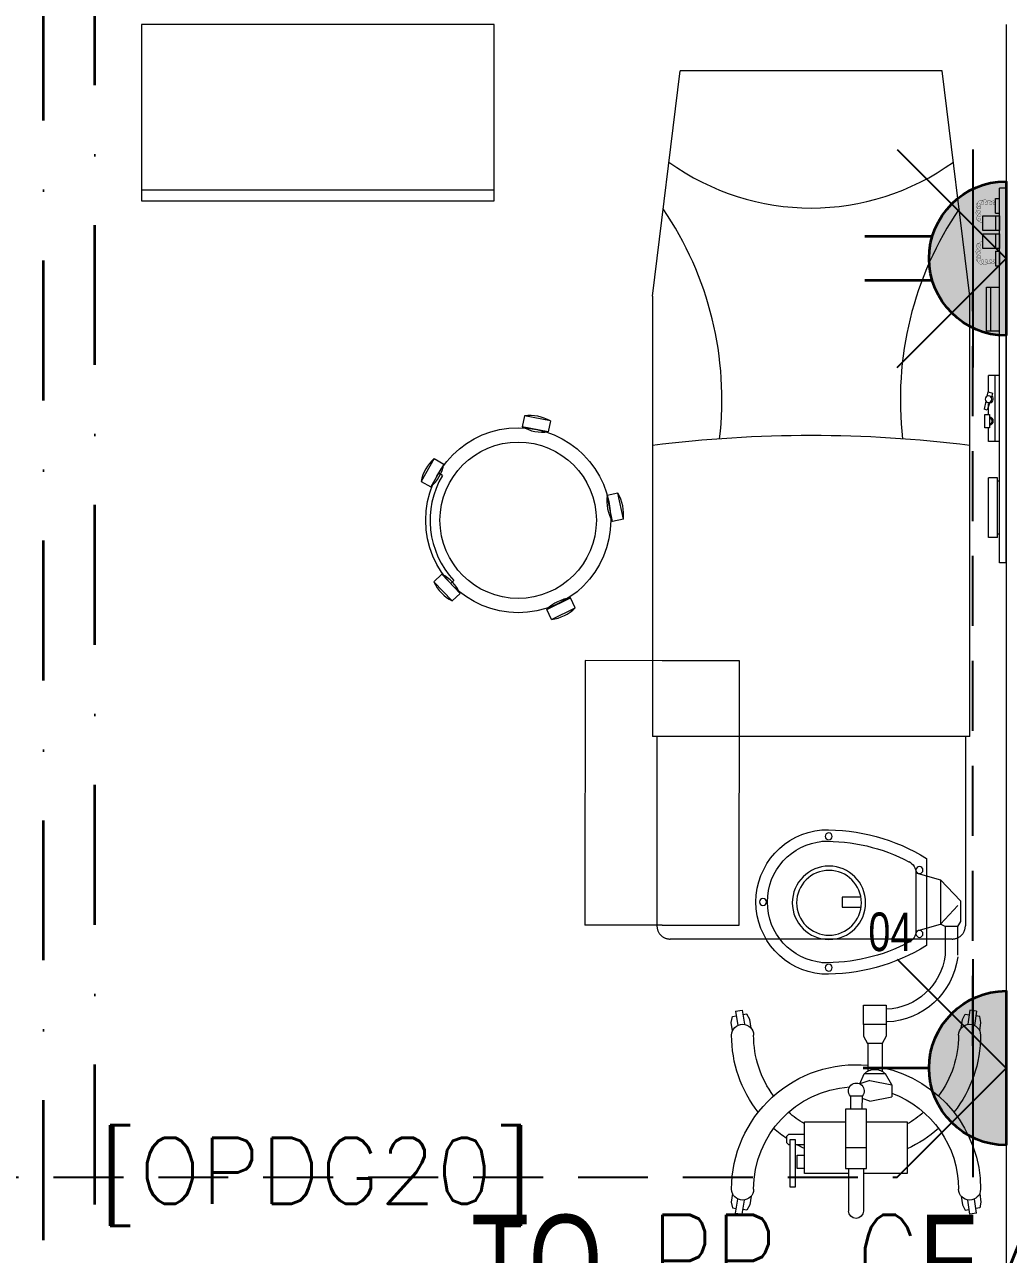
# Model space of a CAD drawing. Header units: inches. Extents: x -12418 to 57169, y -29325 to 19878.
# Drawn here: x 21622 to 23855, y -9238 to -6447 of the extents above; entities that cross this region are included whole.
import ezdxf
from ezdxf import colors
from ezdxf.entities.mleader import LeaderData, LeaderLine
from ezdxf.enums import TextEntityAlignment as Align
from ezdxf.math import Vec2, Vec3

# ---------------------------------------------------------------- set-up
doc = ezdxf.new("R2010")
doc.units = ezdxf.units.IN
doc.header["$LTSCALE"] = 25
doc.header["$MEASUREMENT"] = 0
for name, pattern in [('00-Ground Floor$0$HIDDEN', [9.525, 6.35, -3.175]), ('DASHDOT', [25.4, 12.7, -6.35, 0, -6.35]), ('HIDDEN', [9.525, 6.35, -3.175])]:
    doc.linetypes.add(name, pattern=pattern)
doc.layers.get('0').update_dxf_attribs({"color": 8})
doc.layers.get('Defpoints').update_dxf_attribs({"color": 8})
for name, color, linetype, lineweight in [('00-Ground Floor$0$72_EGR_BASE_TEXT', 252, 'Continuous', 5), ('00-Ground Floor$0$72_EGR_EQP_TAG', 142, 'Continuous', 5), ('00-Ground Floor$0$LOADING', 253, 'Continuous', 5), ('00-Ground Floor$0$Walls', 251, 'Continuous', 5), ('E-LITE-CIRC @ 100', 6, 'Continuous', 25), ('E-LITE-CLNG-CNDT', 6, 'DASHDOT', 35), ('E-LITE-EXIT-NUMB', 6, 'Continuous', 25), ('E-POWR-CLNG-CNDT', 6, 'DASHDOT', 35), ('E-POWR-FLOR-CNDT', 6, 'HIDDEN', 25), ('E-POWR-WALL @ 100', 4, 'Continuous', 35)]:
    doc.layers.add(name, color=color, linetype=linetype, lineweight=lineweight)
doc.styles.add('00-Ground Floor$0$SIMPLEX', font='SIMPLEX.shx', dxfattribs={"height": 150})
doc.styles.add('00-Ground Floor$0$X3G_ENTITY_257CFD', font='swisscl.ttf', dxfattribs={"height": 200})
doc.styles.add('DC_Simplex', font='SIMPLEX.shx', dxfattribs={"width": 0.7})

# ---------------------------------------------------------------- blocks, each defined once
blk = doc.blocks.new('00-Ground Floor$0$ME19011A-P')
for p, q in [((-0.425, 0), (0.425, 0)), ((-0.425, 0), (-0.425, -0.015)), ((0.425, 0), (0.425, -0.015)), ((-0.425, -0.015), (0.425, -0.015)), ((-0.3675, -0.0198), (-0.2325, -0.0198)), ((-0.3675, -0.0198), (-0.3675, -0.0399)), ((-0.36, -0.015), (-0.36, -0.0198)), ((-0.24, -0.015), (-0.24, -0.0198)), ((-0.2325, -0.0198), (-0.2325, -0.0399)), ((-0.15, -0.015), (-0.15, -0.04)), ((-0.15, -0.025), (0, -0.025)), ((0, -0.015), (0, -0.04)), ((0.1, -0.015), (0.1, -0.045)), ((0.2, -0.045), (0.2, -0.015)), ((0.2818, -0.015), (0.2484, -0.015)), ((0.2484, -0.0243), (0.2484, -0.015)), ((0.2818, -0.0243), (0.2484, -0.0243)), ((0.2818, -0.0243), (0.2818, -0.015)), ((0.3211, -0.015), (0.2877, -0.015)), ((0.2877, -0.015), (0.2877, -0.0531)), ((0.3211, -0.0243), (0.2877, -0.0243)), ((0.3211, -0.0531), (0.3211, -0.015)), ((0.3623, -0.015), (0.3289, -0.015)), ((0.3289, -0.015), (0.3289, -0.0531)), ((0.3623, -0.0243), (0.3289, -0.0243)), ((0.3623, -0.0531), (0.3623, -0.015)), ((0.3682, -0.0243), (0.3682, -0.015)), ((0.3682, -0.015), (0.4016, -0.015)), ((0.3682, -0.0243), (0.4016, -0.0243)), ((0.4016, -0.0243), (0.4016, -0.015)), ((-0.3675, -0.0399), (-0.2325, -0.0399)), ((-0.15, -0.04), (-0.1187, -0.04)), ((-0.0887, -0.04), (-0.0637, -0.04)), ((-0.0606, -0.0371), (-0.0787, -0.0432)), ((-0.0787, -0.0432), (-0.077, -0.0497)), ((-0.0582, -0.046), (-0.077, -0.0497)), ((-0.0402, -0.0312), (-0.0496, -0.0337)), ((-0.047, -0.0434), (-0.0376, -0.0409)), ((-0.0376, -0.0409), (-0.0402, -0.0312)), ((-0.0379, -0.04), (0, -0.04)), ((0.1, -0.035), (0.2, -0.035)), ((0.1, -0.045), (0.2, -0.045)), ((0.2877, -0.0531), (0.3211, -0.0531)), ((0.3289, -0.0531), (0.3623, -0.0531))]:
    blk.add_line(p, q)
at = {"color": 8, "const_width": 0.000601}
for points in [[(0.3044, -0.0531, -0.184574), (0.2977, -0.0636, -1.44364), (0.2961, -0.0581, -0.837915), (0.2969, -0.0664, -0.30536), (0.2839, -0.062, -1.584726), (0.2894, -0.0609, -0.253153), (0.2827, -0.0684, -0.874198), (0.2775, -0.0585, -0.915253), (0.2791, -0.0658, -0.223821), (0.2683, -0.0644, -1.703343), (0.272, -0.0597, -0.588962), (0.2621, -0.068, -0.717795), (0.2625, -0.0581, -0.983104), (0.2645, -0.0644, -0.326362), (0.2534, -0.0609, -0.758716), (0.2609, -0.0514, -0.906186), (0.2593, -0.0565, -0.189488), (0.2526, -0.0522, -0.7948), (0.2613, -0.0423, -1.223996), (0.2574, -0.047, -0.072149), (0.2534, -0.0403, -0.645886), (0.2609, -0.0324, -1.366917), (0.2574, -0.0371, -0.078415), (0.2542, -0.0308, -0.723006), (0.2613, -0.0256, -1.105484), (0.2582, -0.0292, -0.221197), (0.2566, -0.0243, -0.221197)], [(0.3456, -0.0531, 0.184574), (0.3523, -0.0636, 1.44364), (0.3539, -0.0581, 0.837915), (0.3531, -0.0664, 0.30536), (0.3661, -0.062, 1.584726), (0.3606, -0.0609, 0.253153), (0.3673, -0.0684, 0.874198), (0.3725, -0.0585, 0.915253), (0.3709, -0.0658, 0.223821), (0.3817, -0.0644, 1.703343), (0.378, -0.0597, 0.588962), (0.3879, -0.068, 0.717795), (0.3875, -0.0581, 0.983104), (0.3855, -0.0644, 0.326362), (0.3966, -0.0609, 0.758716), (0.3891, -0.0514, 0.906186), (0.3907, -0.0565, 0.189488), (0.3974, -0.0522, 0.7948), (0.3887, -0.0423, 1.223996), (0.3926, -0.047, 0.072149), (0.3966, -0.0403, 0.645886), (0.3891, -0.0324, 1.366917), (0.3926, -0.0371, 0.078415), (0.3958, -0.0308, 0.723006), (0.3887, -0.0256, 1.105484), (0.3918, -0.0292, 0.221197), (0.3934, -0.0243, 0.221197)]]:
    blk.add_lwpolyline(points, format="xyb", dxfattribs=at)
blk.add_lwpolyline([(-0.1187, -0.0482), (-0.0887, -0.0482), (-0.0887, -0.0382), (-0.1187, -0.0382)], close=True)
blk.add_circle((-0.0537, -0.04), 0.0075)
for centre, radius, start, end in [((-0.1037, -0.04), 0.01, 10.4593, 169.5407), ((-0.1037, -0.04), 0.0075, 14.0075, 165.9925), ((-0.0537, -0.04), 0.01, 45, 180)]:
    blk.add_arc(centre, radius, start, end)
blk = doc.blocks.new('00-Ground Floor$0$M.44.57.64')
at = {"layer": '00-Ground Floor$0$LOADING', "xscale": 1000.000000000002, "yscale": 1000.000000000002, "zscale": 1000.000000000002, "rotation": 225.9999036123427}
blk.add_blockref('00-Ground Floor$0$ME19011A-P', (-80806.9, 16720.7), dxfattribs=at)
blk = doc.blocks.new('00-Ground Floor$0$GF21027-P')
at = {"layer": '00-Ground Floor$0$LOADING'}
for p, q in [((0.4, 0.4), (-0.4, 0.4)), ((-0.4, 0.4), (-0.4, 0)), ((0.4, 0), (0.4, 0.4)), ((-0.4, 0.025), (0.4, 0.025)), ((-0.4, 0), (0.4, 0))]:
    blk.add_line(p, q, dxfattribs=at)
blk = doc.blocks.new('00-Ground Floor$0$HF10037B-P')
at = {"layer": '00-Ground Floor$0$LOADING'}
for p, q in [((0.2459, 0.134), (0.1859, 0.134)), ((0.1859, 0.134), (0.1859, 0.109)), ((0.2459, 0.134), (0.2459, 0.109)), ((0.2459, 0.109), (0.1859, 0.109)), ((0, 0), (-0.0142, -0.0583)), ((0, 0), (0.0243, -0.0059)), ((0.0243, -0.0059), (0.01, -0.0642)), ((0.4071, -0.0094), (0.431, -0.0018)), ((0.4071, -0.0094), (0.4255, -0.0665)), ((0.431, -0.0018), (0.4493, -0.0589)), ((0.4069, -0.0417), (0.4165, -0.0387)), ((-0.0142, -0.0583), (0.01, -0.0642)), ((0.4255, -0.0665), (0.4493, -0.0589)), ((0.0524, -0.2725), (0.0674, -0.2525)), ((0.0524, -0.2725), (0.1004, -0.3085)), ((0.0674, -0.2525), (0.1154, -0.2885)), ((0.3125, -0.2897), (0.362, -0.2558)), ((0.3266, -0.3103), (0.3761, -0.2764)), ((0.3267, -0.268), (0.3323, -0.2763)), ((0.3761, -0.2764), (0.362, -0.2558)), ((0.1004, -0.3085), (0.1154, -0.2885)), ((0.3266, -0.3103), (0.3125, -0.2897))]:
    blk.add_line(p, q, dxfattribs=at)
for radius in [0.21, 0.1775]:
    blk.add_circle((0.2161, -0.1014), radius, dxfattribs=at)
for centre, radius, start, end in [((0.2159, 0.0465), 0.0925, 71.0754, 108.9246), ((0.2159, 0.1965), 0.0925, 251.0754, 288.9246), ((0.0779, -0.0499), 0.0925, 147.3419, 185.1912), ((-0.0678, -0.0143), 0.0925, 327.3419, 5.1912), ((0.4996, -0.0113), 0.0925, 178.8412, 216.6904), ((0.3568, -0.057), 0.0925, 358.8412, 36.6904), ((0.2161, -0.1014), 0.2, 303.6037, 17.3657), ((0.1289, -0.2205), 0.0925, 214.1875, 252.0368), ((0.0389, -0.3404), 0.0925, 34.1875, 72.0368), ((0.3867, -0.3449), 0.0925, 105.5121, 143.3614), ((0.3019, -0.2212), 0.0925, 285.5121, 323.3614)]:
    blk.add_arc(centre, radius, start, end, dxfattribs=at)
blk = doc.blocks.new('00-Ground Floor$0$HF13902-P')
at = {"color": 8, "linetype": '00-Ground Floor$0$HIDDEN'}
for p, q in [((-0.35, -0.6824), (-0.35, -1.1124)), ((0.35, -0.6824), (0.35, -1.1124)), ((0.32, -1.1424), (-0.32, -1.1424))]:
    blk.add_line(p, q, dxfattribs=at)
at = {"linetype": 'Continuous'}
for points in [[(0.36, -0.5224), (0.36, -0.5224), (0.36, -0.5224), (0.36, -0.5224), (0.36, -0.5224), (0.36, -0.5224), (0.36, -0.5224), (0.36, -0.5224), (0.36, -0.5224), (0.36, -0.5224), (0.36, -0.5224), (0.36, -0.5224), (0.36, -0.5224), (0.36, -0.5224), (0.36, -0.5224), (0.36, -0.5224), (0.36, -0.5224), (0.36, -0.5224), (0.36, -0.5224), (0.36, -0.5224), (0.36, -0.5224), (0.36, -0.5224), (0.36, -0.5224), (0.36, -0.5224), (0.36, -0.5224), (0.36, -0.5224), (0.36, -0.5224), (0.36, -0.5224), (0.36, -0.5224), (0.36, -0.5224), (0.36, -0.5224), (0.36, -0.5224), (0.36, -0.5224), (0.36, -0.5224), (0.36, -0.5224), (0.36, -0.5224), (0.36, -0.5224), (0.36, -0.5224), (0.36, -0.5224), (0.36, -0.5224), (0.36, -0.5224), (0.36, -0.5224), (0.36, -0.5224), (0.36, -0.5224), (0.36, -0.5224), (0.36, -0.5224), (0.36, -0.5224), (0.36, -0.5224), (0.36, -0.5224), (0.36, -0.5224), (0.36, -0.5224), (0.36, -0.5224), (0.36, -0.5224), (0.36, -0.5224), (0.36, -0.5224), (0.36, -0.5224), (0.36, -0.5224), (0.36, -0.5224), (0.36, -0.5224), (0.36, -0.5224), (0.36, -0.5224), (0.36, -0.5224), (0.36, -0.5224), (0.36, -0.5224), (0.36, -0.5224), (0.36, -0.5224), (0.36, -0.5224), (0.36, -0.5224), (0.36, -0.5224), (0.36, -0.5224), (0.36, -0.5224), (0.36, -0.5224), (0.36, -0.5224), (0.36, -0.5224), (0.36, -0.5224), (0.36, -0.5224), (0.36, -0.5224), (0.36, -0.5224), (0.36, -0.5224), (0.36, -0.5224), (0.36, -0.5224), (0.36, -0.5224), (0.36, -0.5224), (0.36, -0.5224), (0.36, -0.5224), (0.36, -0.5224), (0.36, -0.5224), (0.36, -0.5224), (0.36, -0.5224), (0.36, -0.5224), (0.36, -0.5224), (0.36, -0.5224), (0.36, -0.5224), (0.36, -0.5224), (0.36, -0.5224), (0.36, -0.5224), (0.36, -0.5224), (0.36, -0.5224), (0.36, -0.5224), (0.36, -0.5224), (0.36, -0.5224), (0.36, -0.5224), (0.36, -0.5224), (0.36, -0.5224), (0.36, -0.5224), (0.36, -0.5224), (0.36, -0.5224), (0.36, -0.5224), (0.36, -0.5224), (0.36, -0.5224), (0.36, -0.5224), (0.36, -0.5224), (0.36, -0.5224), (0.36, -0.5224), (0.36, -0.5224), (0.36, -0.5224), (0.36, -0.5224), (0.36, -0.5224), (0.36, -0.5224), (0.36, -0.5224), (0.36, -0.5224), (0.36, -0.5224), (0.36, -0.5224), (0.36, -0.5224), (0.36, -0.5224), (0.36, -0.5224), (0.36, -0.5224), (0.36, -0.5224), (0.36, -0.5224), (0.36, -0.5224), (0.36, -0.5224), (0.36, -0.5224), (0.36, -0.5224), (0.36, -0.5224), (0.36, -0.5224), (0.36, -0.5224), (0.36, -0.5224), (0.36, -0.5224), (0.36, -0.5224), (0.36, -0.5224), (0.36, -0.5224), (0.36, -0.5224), (0.36, -0.5224), (0.36, -0.5224), (0.36, -0.5224), (0.36, -0.5224), (0.36, -0.5224), (0.36, -0.5224), (0.36, -0.5224), (0.36, -0.5224), (0.36, -0.5224), (0.36, -0.5224), (0.36, -0.5224), (0.36, -0.5224), (0.36, -0.5224), (0.36, -0.5224), (0.36, -0.5224), (0.36, -0.5224), (0.36, -0.5224), (0.36, -0.5224), (0.36, -0.5224), (0.36, -0.5224), (0.36, -0.5224), (0.36, -0.5224), (0.36, -0.5224), (0.36, -0.5224), (0.36, -0.5224), (0.36, -0.5224), (0.36, -0.5224), (0.36, -0.5224), (0.36, -0.5224), (0.36, -0.5224), (0.36, -0.5224), (0.36, -0.5224), (0.36, -0.5224), (0.36, -0.5224), (0.36, -0.5224), (0.36, -0.5224), (0.36, -0.5224), (0.36, -0.5224), (0.36, -0.5224), (0.36, -0.5224), (0.36, -0.5224), (0.36, -0.5224), (0.36, -0.5224), (0.36, -0.5224), (0.36, -0.5224), (0.36, -0.5224), (0.36, -0.5224), (0.36, -0.5224), (0.36, -0.5224), (0.36, -0.5224), (0.36, -0.5224), (0.36, -0.5224), (0.36, -0.5224), (0.36, -0.5224), (0.36, -0.5224), (0.36, -0.5224), (0.36, -0.5224), (0.36, -0.5224), (0.36, -0.5224), (0.36, -0.5224), (0.36, -0.5224), (0.36, -0.5224), (0.36, -0.5224), (0.36, -0.5224), (0.36, -0.5224), (0.36, -0.5224), (0.36, -0.5224), (0.36, -0.5224), (0.36, -0.5224), (0.36, -0.5224), (0.36, -0.5224), (0.36, -0.5224), (0.36, -0.5224), (0.36, -0.5224), (0.36, -0.5224), (0.36, -0.5224), (0.36, -0.5224)], [(0.36, -0.5224), (0.36, -0.5224), (0.36, -0.5224), (0.36, -0.5224), (0.36, -0.5224), (0.36, -0.5224), (0.36, -0.5224), (0.36, -0.5224), (0.36, -0.5224), (0.36, -0.5224), (0.36, -0.5224), (0.36, -0.5224), (0.36, -0.5224), (0.36, -0.5224), (0.36, -0.5224), (0.36, -0.5224), (0.36, -0.5224), (0.36, -0.5224), (0.36, -0.5224), (0.36, -0.5224), (0.36, -0.5224), (0.36, -0.5224), (0.36, -0.5224), (0.36, -0.5224), (0.36, -0.5224), (0.36, -0.5224), (0.36, -0.5224), (0.36, -0.5224), (0.36, -0.5224), (0.36, -0.5224), (0.36, -0.5224), (0.36, -0.5224), (0.36, -0.5224), (0.36, -0.5224), (0.36, -0.5224), (0.36, -0.5224), (0.36, -0.5224), (0.36, -0.5224), (0.36, -0.5224), (0.36, -0.5224), (0.36, -0.5224), (0.36, -0.5224), (0.36, -0.5224), (0.36, -0.5224), (0.36, -0.5224), (0.36, -0.5224), (0.36, -0.5224), (0.36, -0.5224), (0.36, -0.5224), (0.36, -0.5224), (0.36, -0.5224), (0.36, -0.5224), (0.36, -0.5224), (0.36, -0.5224), (0.36, -0.5224), (0.36, -0.5224), (0.36, -0.5224), (0.36, -0.5224), (0.36, -0.5224), (0.36, -0.5224), (0.36, -0.5224), (0.36, -0.5224), (0.36, -0.5224), (0.36, -0.5224), (0.36, -0.5224), (0.36, -0.5224), (0.36, -0.5224), (0.36, -0.5224), (0.36, -0.5224), (0.36, -0.5224), (0.36, -0.5224), (0.36, -0.5224), (0.36, -0.5224), (0.36, -0.5224), (0.36, -0.5224), (0.36, -0.5224), (0.36, -0.5224), (0.36, -0.5224), (0.36, -0.5224), (0.36, -0.5224), (0.36, -0.5224), (0.36, -0.5224), (0.36, -0.5224), (0.36, -0.5224), (0.36, -0.5224), (0.36, -0.5224), (0.36, -0.5224), (0.36, -0.5224), (0.36, -0.5224), (0.36, -0.5224), (0.36, -0.5224), (0.36, -0.5224), (0.36, -0.5224), (0.36, -0.5224), (0.36, -0.5224), (0.36, -0.5224), (0.36, -0.5224), (0.36, -0.5224), (0.36, -0.5224), (0.36, -0.5224), (0.36, -0.5224), (0.36, -0.5224), (0.36, -0.5224), (0.36, -0.5224), (0.36, -0.5224), (0.36, -0.5224), (0.36, -0.5224), (0.36, -0.5224), (0.36, -0.5224), (0.36, -0.5224), (0.36, -0.5224), (0.36, -0.5224), (0.36, -0.5224), (0.36, -0.5224), (0.36, -0.5224), (0.36, -0.5224), (0.36, -0.5224), (0.36, -0.5224), (0.36, -0.5224), (0.36, -0.5224), (0.36, -0.5224), (0.36, -0.5224), (0.36, -0.5224), (0.36, -0.5224), (0.36, -0.5224), (0.36, -0.5224), (0.36, -0.5224), (0.36, -0.5224), (0.36, -0.5224), (0.36, -0.5224), (0.36, -0.5224), (0.36, -0.5224), (0.36, -0.5224), (0.36, -0.5224), (0.36, -0.5224), (0.36, -0.5224), (0.36, -0.5224), (0.36, -0.5224), (0.36, -0.5224), (0.36, -0.5224), (0.36, -0.5224), (0.36, -0.5224), (0.36, -0.5224), (0.36, -0.5224), (0.36, -0.5224), (0.36, -0.5224), (0.36, -0.5224), (0.36, -0.5224), (0.36, -0.5224), (0.36, -0.5224), (0.36, -0.5224), (0.36, -0.5224), (0.36, -0.5224), (0.36, -0.5224), (0.36, -0.5224), (0.36, -0.5224), (0.36, -0.5224), (0.36, -0.5224), (0.36, -0.5224), (0.36, -0.5224), (0.36, -0.5224), (0.36, -0.5224), (0.36, -0.5224), (0.36, -0.5224), (0.36, -0.5224), (0.36, -0.5224), (0.36, -0.5224), (0.36, -0.5224), (0.36, -0.5224), (0.36, -0.5224), (0.36, -0.5224), (0.36, -0.5224), (0.36, -0.5224), (0.36, -0.5224), (0.36, -0.5224), (0.36, -0.5224), (0.36, -0.5224), (0.36, -0.5224), (0.36, -0.5224), (0.36, -0.5224), (0.36, -0.5224), (0.36, -0.5224), (0.36, -0.5224), (0.36, -0.5224), (0.36, -0.5224), (0.36, -0.5224), (0.36, -0.5224), (0.36, -0.5224), (0.36, -0.5224), (0.36, -0.5224), (0.36, -0.5224), (0.36, -0.5224), (0.36, -0.5224), (0.36, -0.5224), (0.36, -0.5224), (0.36, -0.5224), (0.36, -0.5224), (0.36, -0.5224), (0.36, -0.5224), (0.36, -0.5224), (0.36, -0.5224), (0.36, -0.5224), (0.36, -0.5224), (0.36, -0.5224), (0.36, -0.5224), (0.36, -0.5224), (0.36, -0.5224), (0.36, -0.5224), (0.36, -0.5224), (0.36, -0.5224), (0.36, -0.5224), (0.36, -0.5224), (0.36, -0.5224), (0.36, -0.5224)], [(0.36, -0.5224), (0.36, -0.5224), (0.36, -0.5224), (0.36, -0.5224), (0.36, -0.5224), (0.36, -0.5224), (0.36, -0.5224), (0.36, -0.5224), (0.36, -0.5224), (0.36, -0.5224), (0.36, -0.5224), (0.36, -0.5224), (0.36, -0.5224), (0.36, -0.5224), (0.36, -0.5224), (0.36, -0.5224), (0.36, -0.5224), (0.36, -0.5224), (0.36, -0.5224), (0.36, -0.5224), (0.36, -0.5224), (0.36, -0.5224), (0.36, -0.5224), (0.36, -0.5224), (0.36, -0.5224), (0.36, -0.5224), (0.36, -0.5224), (0.36, -0.5224), (0.36, -0.5224), (0.36, -0.5224), (0.36, -0.5224), (0.36, -0.5224), (0.36, -0.5224), (0.36, -0.5224), (0.36, -0.5224), (0.36, -0.5224), (0.36, -0.5224), (0.36, -0.5224), (0.36, -0.5224), (0.36, -0.5224), (0.36, -0.5224), (0.36, -0.5224), (0.36, -0.5224), (0.36, -0.5224), (0.36, -0.5224), (0.36, -0.5224), (0.36, -0.5224), (0.36, -0.5224), (0.36, -0.5224), (0.36, -0.5224), (0.36, -0.5224), (0.36, -0.5224), (0.36, -0.5224), (0.36, -0.5224), (0.36, -0.5224), (0.36, -0.5224), (0.36, -0.5224), (0.36, -0.5224), (0.36, -0.5224), (0.36, -0.5224), (0.36, -0.5224), (0.36, -0.5224), (0.36, -0.5224), (0.36, -0.5224), (0.36, -0.5224), (0.36, -0.5224), (0.36, -0.5224), (0.36, -0.5224), (0.36, -0.5224), (0.36, -0.5224), (0.36, -0.5224), (0.36, -0.5224), (0.36, -0.5224), (0.36, -0.5224), (0.36, -0.5224), (0.36, -0.5224), (0.36, -0.5224), (0.36, -0.5224), (0.36, -0.5224), (0.36, -0.5224), (0.36, -0.5224), (0.36, -0.5224), (0.36, -0.5224), (0.36, -0.5224), (0.36, -0.5224), (0.36, -0.5224), (0.36, -0.5224), (0.36, -0.5224), (0.36, -0.5224), (0.36, -0.5224), (0.36, -0.5224), (0.36, -0.5224), (0.36, -0.5224), (0.36, -0.5224), (0.36, -0.5224), (0.36, -0.5224), (0.36, -0.5224), (0.36, -0.5224), (0.36, -0.5224), (0.36, -0.5224), (0.36, -0.5224), (0.36, -0.5224), (0.36, -0.5224), (0.36, -0.5224), (0.36, -0.5224), (0.36, -0.5224), (0.36, -0.5224), (0.36, -0.5224), (0.36, -0.5224), (0.36, -0.5224), (0.36, -0.5224), (0.36, -0.5224), (0.36, -0.5224), (0.36, -0.5224), (0.36, -0.5224), (0.36, -0.5224), (0.36, -0.5224), (0.36, -0.5224), (0.36, -0.5224), (0.36, -0.5224), (0.36, -0.5224), (0.36, -0.5224), (0.36, -0.5224), (0.36, -0.5224), (0.36, -0.5224), (0.36, -0.5224), (0.36, -0.5224), (0.36, -0.5224), (0.36, -0.5224), (0.36, -0.5224), (0.36, -0.5224), (0.36, -0.5224), (0.36, -0.5224), (0.36, -0.5224), (0.36, -0.5224), (0.36, -0.5224), (0.36, -0.5224), (0.36, -0.5224), (0.36, -0.5224), (0.36, -0.5224), (0.36, -0.5224), (0.36, -0.5224), (0.36, -0.5224), (0.36, -0.5224), (0.36, -0.5224), (0.36, -0.5224), (0.36, -0.5224), (0.36, -0.5224), (0.36, -0.5224), (0.36, -0.5224), (0.36, -0.5224), (0.36, -0.5224), (0.36, -0.5224), (0.36, -0.5224), (0.36, -0.5224), (0.36, -0.5224), (0.36, -0.5224), (0.36, -0.5224), (0.36, -0.5224), (0.36, -0.5224), (0.36, -0.5224), (0.36, -0.5224), (0.36, -0.5224), (0.36, -0.5224), (0.36, -0.5224), (0.36, -0.5224), (0.36, -0.5224), (0.36, -0.5224), (0.36, -0.5224), (0.36, -0.5224), (0.36, -0.5224), (0.36, -0.5224), (0.36, -0.5224), (0.36, -0.5224), (0.36, -0.5224), (0.36, -0.5224), (0.36, -0.5224), (0.36, -0.5224), (0.36, -0.5224), (0.36, -0.5224), (0.36, -0.5224), (0.36, -0.5224), (0.36, -0.5224), (0.36, -0.5224), (0.36, -0.5224), (0.36, -0.5224), (0.36, -0.5224), (0.36, -0.5224), (0.36, -0.5224), (0.36, -0.5224), (0.36, -0.5224), (0.36, -0.5224), (0.36, -0.5224), (0.36, -0.5224), (0.36, -0.5224), (0.36, -0.5224), (0.36, -0.5224), (0.36, -0.5224), (0.36, -0.5224), (0.36, -0.5224), (0.36, -0.5224), (0.36, -0.5224), (0.36, -0.5224), (0.36, -0.5224), (0.36, -0.5224), (0.36, -0.5224), (0.36, -0.5224), (0.36, -0.5224), (0.36, -0.5224), (0.36, -0.5224), (0.36, -0.5224), (0.36, -0.5224), (0.36, -0.5224), (0.36, -0.5224), (0.36, -0.5224), (0.36, -0.5224), (0.36, -0.5224), (0.36, -0.5224), (0.36, -0.5224), (0.36, -0.5224), (0.36, -0.5224), (0.36, -0.5224), (0.36, -0.5224), (0.36, -0.5224), (0.36, -0.5224), (0.36, -0.5224), (0.36, -0.5224), (0.36, -0.5224), (0.36, -0.5224), (0.36, -0.5224), (0.36, -0.5224), (0.36, -0.5224), (0.36, -0.5224), (0.36, -0.5224), (0.36, -0.5224), (0.36, -0.5224), (0.36, -0.5224), (0.36, -0.5224), (0.36, -0.5224), (0.36, -0.5224), (0.36, -0.5224), (0.36, -0.5224), (0.36, -0.5224), (0.36, -0.5224), (0.36, -0.5224), (0.36, -0.5224), (0.36, -0.5224), (0.36, -0.5224), (0.36, -0.5224), (0.36, -0.5224), (0.36, -0.5224), (0.36, -0.5224), (0.36, -0.5224), (0.36, -0.5224), (0.36, -0.5224), (0.36, -0.5224), (0.36, -0.5224), (0.36, -0.5224), (0.36, -0.5224), (0.36, -0.5224), (0.36, -0.5224), (0.36, -0.5224), (0.36, -0.5224), (0.36, -0.5224), (0.36, -0.5224), (0.36, -0.5224), (0.36, -0.5224), (0.36, -0.5224), (0.36, -0.5224), (0.36, -0.5224), (0.36, -0.5224), (0.36, -0.5224), (0.36, -0.5224), (0.36, -0.5224), (0.36, -0.5224), (0.36, -0.5224), (0.36, -0.5224)]]:
    blk.add_lwpolyline(points, close=True, dxfattribs=at)
for points in [[(0.36, -0.5224), (0.36, -0.5224), (0.36, -0.5224), (0.36, -0.5224), (0.36, -0.5224), (0.36, -0.5224), (0.36, -0.5224), (0.36, -0.5224)], [(0.36, -0.5224), (0.36, -0.5224), (0.36, -0.5224), (0.36, -0.5224), (0.36, -0.5224), (0.36, -0.5224), (0.36, -0.5224), (0.36, -0.5224), (0.36, -0.5224), (0.36, -0.5224), (0.36, -0.5224), (0.36, -0.5224), (0.36, -0.5224), (0.36, -0.5224), (0.36, -0.5224), (0.36, -0.5224), (0.36, -0.5224), (0.36, -0.5224), (0.36, -0.5224), (0.36, -0.5224), (0.36, -0.5224), (0.36, -0.5224), (0.36, -0.5224), (0.36, -0.5224), (0.36, -0.5224), (0.36, -0.5224), (0.36, -0.5224), (0.36, -0.5224), (0.36, -0.5224), (0.36, -0.5224), (0.36, -0.5224), (0.36, -0.5224), (0.36, -0.5224), (0.36, -0.5224), (0.36, -0.5224), (0.36, -0.5224), (0.36, -0.5224), (0.36, -0.5224), (0.36, -0.5224), (0.36, -0.5224), (0.36, -0.5224), (0.36, -0.5224), (0.36, -0.5224), (0.36, -0.5224), (0.36, -0.5224), (0.36, -0.5224), (0.36, -0.5224), (0.36, -0.5224), (0.36, -0.5224), (0.36, -0.5224), (0.36, -0.5224), (0.36, -0.5224), (0.36, -0.5224), (0.36, -0.5224), (0.36, -0.5224), (0.36, -0.5224), (0.36, -0.5224), (0.36, -0.5224), (0.36, -0.5224), (0.36, -0.5224), (0.36, -0.5224), (0.36, -0.5224), (0.36, -0.5224), (0.36, -0.5224), (0.36, -0.5224), (0.36, -0.5224), (0.36, -0.5224), (0.36, -0.5224), (0.36, -0.5224), (0.36, -0.5224), (0.36, -0.5224), (0.36, -0.5224), (0.36, -0.5224), (0.36, -0.5224), (0.36, -0.5224), (0.36, -0.5224), (0.36, -0.5224), (0.36, -0.5224), (0.36, -0.5224), (0.36, -0.5224), (0.36, -0.5224), (0.36, -0.5224), (0.36, -0.5224), (0.36, -0.5224), (0.36, -0.5224), (0.36, -0.5224), (0.36, -0.5224), (0.36, -0.5224), (0.36, -0.5224), (0.36, -0.5224), (0.36, -0.5224), (0.36, -0.5224), (0.36, -0.5224), (0.36, -0.5224), (0.36, -0.5224), (0.36, -0.5224), (0.36, -0.5224), (0.36, -0.5224), (0.36, -0.5224), (0.36, -0.5224), (0.36, -0.5224), (0.36, -0.5224), (0.36, -0.5224), (0.36, -0.5224), (0.36, -0.5224), (0.36, -0.5224), (0.36, -0.5224), (0.36, -0.5224), (0.36, -0.5224), (0.36, -0.5224), (0.36, -0.5224)], [(0.36, -0.5224), (0.36, -0.5224), (0.36, -0.5224), (0.36, -0.5224), (0.36, -0.5224), (0.36, -0.5224), (0.36, -0.5224), (0.36, -0.5224), (0.36, -0.5224), (0.36, -0.5224), (0.36, -0.5224), (0.36, -0.5224), (0.36, -0.5224), (0.36, -0.5224), (0.36, -0.5224), (0.36, -0.5224), (0.36, -0.5224)], [(0.36, -0.5224), (0.36, -0.5224), (0.36, -0.5224), (0.36, -0.5224), (0.36, -0.5224), (0.36, -0.5224), (0.36, -0.5224)], [(0.36, -0.5224), (0.36, -0.5224), (0.36, -0.5224), (0.36, -0.5224), (0.36, -0.5224), (0.36, -0.5224), (0.36, -0.5224), (0.36, -0.5224), (0.36, -0.5224), (0.36, -0.5224), (0.36, -0.5224), (0.36, -0.5224)], [(0.36, -0.5224), (0.36, -0.5224), (0.36, -0.5224), (0.36, -0.5224), (0.36, -0.5224), (0.36, -0.5224), (0.36, -0.5224), (0.36, -0.5224), (0.36, -0.5224), (0.36, -0.5224), (0.36, -0.5224), (0.36, -0.5224), (0.36, -0.5224), (0.36, -0.5224), (0.36, -0.5224), (0.36, -0.5224), (0.36, -0.5224), (0.36, -0.5224), (0.36, -0.5224), (0.36, -0.5224), (0.36, -0.5224), (0.36, -0.5224), (0.36, -0.5224), (0.36, -0.5224), (0.36, -0.5224), (0.36, -0.5224), (0.36, -0.5224), (0.36, -0.5224), (0.36, -0.5224), (0.36, -0.5224), (0.36, -0.5224), (0.36, -0.5224), (0.36, -0.5224), (0.36, -0.5224), (0.36, -0.5224), (0.36, -0.5224), (0.36, -0.5224), (0.36, -0.5224), (0.36, -0.5224), (0.36, -0.5224), (0.36, -0.5224), (0.36, -0.5224), (0.36, -0.5224), (0.36, -0.5224), (0.36, -0.5224), (0.36, -0.5224), (0.36, -0.5224), (0.36, -0.5224), (0.36, -0.5224), (0.36, -0.5224), (0.36, -0.5224), (0.36, -0.5224), (0.36, -0.5224), (0.36, -0.5224), (0.36, -0.5224), (0.36, -0.5224), (0.36, -0.5224), (0.36, -0.5224), (0.36, -0.5224), (0.36, -0.5224), (0.36, -0.5224), (0.36, -0.5224), (0.36, -0.5224), (0.36, -0.5224), (0.36, -0.5224), (0.36, -0.5224), (0.36, -0.5224), (0.36, -0.5224), (0.36, -0.5224), (0.36, -0.5224), (0.36, -0.5224), (0.36, -0.5224), (0.36, -0.5224), (0.36, -0.5224), (0.36, -0.5224), (0.36, -0.5224), (0.36, -0.5224), (0.36, -0.5224), (0.36, -0.5224), (0.36, -0.5224), (0.36, -0.5224), (0.36, -0.5224), (0.36, -0.5224), (0.36, -0.5224), (0.36, -0.5224), (0.36, -0.5224), (0.36, -0.5224), (0.36, -0.5224), (0.36, -0.5224)], [(0.36, -0.5224), (0.36, -0.5224), (0.36, -0.5224), (0.36, -0.5224), (0.36, -0.5224), (0.36, -0.5224), (0.36, -0.5224), (0.36, -0.5224), (0.36, -0.5224), (0.36, -0.5224)], [(0.36, -0.5224), (0.36, -0.5224), (0.36, -0.5224), (0.36, -0.5224), (0.36, -0.5224), (0.36, -0.5224), (0.36, -0.5224), (0.36, -0.5224), (0.36, -0.5224), (0.36, -0.5224)], [(0.36, -0.5224), (0.36, -0.5224), (0.36, -0.5224), (0.36, -0.5224), (0.36, -0.5224), (0.36, -0.5224), (0.36, -0.5224), (0.36, -0.5224), (0.36, -0.5224), (0.36, -0.5224), (0.36, -0.5224), (0.36, -0.5224), (0.36, -0.5224), (0.36, -0.5224), (0.36, -0.5224)], [(0.36, -0.5224), (0.36, -0.5224), (0.36, -0.5224), (0.36, -0.5224), (0.36, -0.5224), (0.36, -0.5224), (0.36, -0.5224), (0.36, -0.5224), (0.36, -0.5224), (0.36, -0.5224)], [(0.36, -0.5224), (0.36, -0.5224), (0.36, -0.5224), (0.36, -0.5224), (0.36, -0.5224), (0.36, -0.5224), (0.36, -0.5224)], [(0.36, -0.5224), (0.36, -0.5224), (0.36, -0.5224), (0.36, -0.5224), (0.36, -0.5224), (0.36, -0.5224), (0.36, -0.5224), (0.36, -0.5224), (0.36, -0.5224), (0.36, -0.5224)], [(0.36, -0.5224), (0.36, -0.5224), (0.36, -0.5224), (0.36, -0.5224), (0.36, -0.5224), (0.36, -0.5224), (0.36, -0.5224), (0.36, -0.5224), (0.36, -0.5224), (0.36, -0.5224), (0.36, -0.5224), (0.36, -0.5224), (0.36, -0.5224), (0.36, -0.5224), (0.36, -0.5224), (0.36, -0.5224), (0.36, -0.5224), (0.36, -0.5224)], [(0.36, -0.5224), (0.36, -0.5224), (0.36, -0.5224), (0.36, -0.5224), (0.36, -0.5224), (0.36, -0.5224), (0.36, -0.5224), (0.36, -0.5224), (0.36, -0.5224)]]:
    blk.add_lwpolyline(points, dxfattribs=at)
blk.add_circle((0.36, -0.5224), 0.000000101)
at = {"color": 8}
for centre, radius, start, end in [((0, 1.0679), 0.5515, 234.1788, 305.8212), ((-0.9704, 0.0819), 0.7679, 353.3222, 34.2669), ((0.9704, 0.0819), 0.7679, 145.7331, 186.6778), ((0, -2.9071), 2.9071, 82.8865, 97.1135)]:
    blk.add_arc(centre, radius, start, end, dxfattribs=at)
at = {"color": 8, "linetype": '00-Ground Floor$0$HIDDEN'}
for centre, start, end in [((-0.32, -1.1124), 180, 270), ((0.32, -1.1124), 270, 0)]:
    blk.add_arc(centre, 0.03, start, end, dxfattribs=at)
at = {"layer": '00-Ground Floor$0$LOADING'}
for p, q in [((-0.36, 0.3161), (-0.2975, 0.8276)), ((0.2975, 0.8276), (-0.2975, 0.8276)), ((0.36, 0.3161), (0.2975, 0.8276)), ((-0.36, 0.3161), (-0.36, -0.6824)), ((0.36, -0.6824), (0.36, 0.3161)), ((0.36, -0.6824), (-0.36, -0.6824))]:
    blk.add_line(p, q, dxfattribs=at)
blk = doc.blocks.new('00-Ground Floor$0$HF11772-P')
at = {"layer": '00-Ground Floor$0$LOADING'}
for p, q in [((0.6, 0.35), (0, 0.35)), ((0, 0.175), (0, 0.35)), ((0.6, 0.175), (0.6, 0.35)), ((0, 0.175), (0, 0)), ((0.6, 0), (0.6, 0.175)), ((0, 0), (0.6, 0))]:
    blk.add_line(p, q, dxfattribs=at)
blk = doc.blocks.new('00-Ground Floor$0$mobile light')
at = {"layer": '00-Ground Floor$0$LOADING'}
for p, q in [((1882.58, -498.29), (1882.35, -499.8)), ((1882.58, -498.29), (1885.78, -498.78)), ((1883.78, -497.56), (1883.65, -498.45)), ((1885.1, -497.29), (1883.78, -497.56)), ((1887.04, -497.59), (1885.1, -497.29)), ((1923.94, -497.59), (1925.88, -497.29)), ((1928.41, -498.29), (1925.2, -498.78)), ((1925.88, -497.29), (1927.2, -497.56)), ((1927.2, -497.56), (1927.33, -498.45)), ((1928.41, -498.29), (1928.63, -499.8)), ((1882.35, -499.8), (1885.55, -500.28)), ((1883.28, -500.85), (1883.42, -499.96)), ((1884.47, -501.5), (1883.28, -500.85)), ((1886.4, -501.79), (1884.47, -501.5)), ((1924.58, -501.79), (1926.52, -501.5)), ((1928.63, -499.8), (1925.43, -500.28)), ((1926.52, -501.5), (1927.7, -500.85)), ((1927.7, -500.85), (1927.56, -499.96)), ((1948.76, -501.94), (1947.59, -502.62)), ((1953.47, -501.94), (1948.76, -501.94)), ((1958.23, -506.5), (1953.47, -501.94)), ((1947.59, -502.62), (1941.09, -502.62)), ((1947.59, -502.62), (1947.59, -505.45)), ((1948.15, -506.5), (1952.41, -502.55)), ((1947.59, -505.45), (1941.09, -505.45)), ((1946.6, -512.08), (1948.15, -506.5)), ((1947.59, -505.45), (1948.15, -506.5)), ((1958.23, -506.5), (1948.15, -506.5)), ((1959.78, -512.08), (1958.23, -506.5)), ((1963.08, -509.67), (1943.3, -509.67)), ((1959.78, -512.08), (1946.6, -512.08)), ((1908.01, -522.53), (1909, -517.55)), ((1911.69, -517.55), (1909, -517.55)), ((1912.69, -522.53), (1911.69, -517.55)), ((1911.69, -517.55), (1914.17, -518.99)), ((1914.17, -518.99), (1914.17, -523.77)), ((1922.73, -518.8), (1921.08, -519.69)), ((1925.38, -518.8), (1922.73, -518.8)), ((1921.08, -519.69), (1914.74, -519.69)), ((1921.08, -519.69), (1921.08, -523.01)), ((1921.08, -519.69), (1921.08, -523.01)), ((1892.68, -523.97), (1883.05, -523.97)), ((1892.68, -528.06), (1892.68, -523.24)), ((1892.68, -523.24), (1906.16, -523.24)), ((1897.5, -528.06), (1897.5, -523.24)), ((1906.16, -523.24), (1906.16, -528.06)), ((1909.15, -524.25), (1906.16, -524.32)), ((1908.01, -522.53), (1908.62, -524.28)), ((1909.15, -524.25), (1909.15, -526.94)), ((1912.69, -522.53), (1911.9, -524.78)), ((1911.9, -524.78), (1914.17, -523.77)), ((1921.08, -523.01), (1914.77, -523.01)), ((1922.73, -523.93), (1921.08, -523.04)), ((1925.38, -523.93), (1922.73, -523.93)), ((1892.68, -527.34), (1883.05, -527.34)), ((1909.15, -526.94), (1906.16, -526.87)), ((1906.16, -528.06), (1892.68, -528.06)), ((1886.4, -549.48), (1884.47, -549.77)), ((1924.58, -549.48), (1926.52, -549.77)), ((1882.35, -551.47), (1885.55, -550.99)), ((1882.58, -552.98), (1882.35, -551.47)), ((1882.58, -552.98), (1885.78, -552.5)), ((1884.47, -549.77), (1883.28, -550.42)), ((1883.28, -550.42), (1883.42, -551.31)), ((1928.41, -552.98), (1925.2, -552.5)), ((1928.63, -551.47), (1925.43, -550.99)), ((1926.52, -549.77), (1927.7, -550.42)), ((1927.7, -550.42), (1927.56, -551.31)), ((1928.41, -552.98), (1928.63, -551.47)), ((1883.78, -553.71), (1883.65, -552.82)), ((1885.1, -553.98), (1883.78, -553.71)), ((1887.04, -553.69), (1885.1, -553.98)), ((1923.94, -553.69), (1925.88, -553.98)), ((1925.88, -553.98), (1927.2, -553.71)), ((1927.2, -553.71), (1927.33, -552.82))]:
    blk.add_line(p, q, dxfattribs=at)
for points in [[(1903.33, -523.24), (1903.33, -514.02), (1891.61, -514.02), (1891.61, -523.97)], [(1954.27, -524.55), (1954.27, -528.82), (1952.05, -528.82), (1952.05, -524.5)], [(1891.61, -527.34), (1891.61, -537.34), (1903.33, -537.34), (1903.33, -528.06)], [(1892.74, -537.34), (1892.74, -539.04), (1895.76, -539.04), (1895.76, -537.34)], [(1898.05, -537.34), (1898.05, -539.5)], [(1898.05, -540.63), (1898.05, -540.87), (1898.53, -541.35), (1900.02, -541.35), (1900.5, -540.87), (1900.5, -537.34)]]:
    blk.add_lwpolyline(points, dxfattribs=at)
for points in [[(1929.78, -518.8), (1925.38, -518.8), (1925.38, -523.93), (1929.78, -523.93)], [(1899.3, -539.5), (1888.5, -539.5), (1888.5, -540.63), (1899.3, -540.63)]]:
    blk.add_lwpolyline(points, close=True, dxfattribs=at)
for centre, radius in [((1945.96, -511.25), 0.793), ((1960.42, -511.25), 0.793), ((1953.01, -531.79), 8.32), ((1953.01, -531.79), 7.35), ((1938.31, -531.85), 0.793), ((1968.07, -531.85), 0.793), ((1953.19, -546.77), 0.793)]:
    blk.add_circle(centre, radius, dxfattribs=at)
for centre, radius, start, end in [((1888.02, -499.89), 2.5, 90, 270), ((1888.02, -525.64), 28.25, 12.1463, 90), ((1922.96, -525.64), 28.25, 90, 128.2073), ((1922.96, -499.89), 2.5, 270, 90), ((1888.02, -525.64), 23.25, 20.3387, 90), ((1922.96, -525.64), 23.25, 90, 126.3743), ((1942.82, -519.31), 16.86, 97.1293, 177.6115), ((1922.96, -525.64), 28.25, 138.4974, 155.7305), ((1942.82, -519.31), 13.97, 97.1293, 177.6115), ((1922.96, -525.64), 23.25, 138.7224, 150.0382), ((1980.13, -532.49), 43.32, 148.2167, 181.2501), ((1926.25, -532.49), 43.32, 358.7499, 31.7833), ((1946.6, -514.96), 2.89, 90, 152.4092), ((1959.78, -514.96), 2.89, 27.5908, 90), ((1980.13, -532.49), 40.72, 152.4092, 181.2501), ((1926.25, -532.49), 40.72, 358.7499, 27.5908), ((1911.94, -521.38), 3.27, 313.0112, 46.9888), ((1883.05, -525.65), 1.68, 90, 270), ((1888.02, -525.64), 28.25, 270, 5.3386), ((1910.32, -525.6), 1.78, 229.0673, 130.9327), ((1888.02, -525.64), 23.25, 270, 356.3184), ((1953.19, -531.93), 16.44, 185.2361, 354.7639), ((1953.19, -531.93), 13.84, 185.2361, 354.7639), ((1922.96, -525.64), 28.25, 204.483, 208.105), ((1922.96, -525.64), 23.25, 210.2349, 221.2776), ((1922.96, -525.64), 28.25, 213.7985, 221.5026), ((1922.96, -525.64), 23.25, 233.6257, 270), ((1888.02, -551.39), 2.5, 90, 270), ((1922.96, -525.64), 28.25, 231.7927, 270), ((1922.96, -551.39), 2.5, 270, 90)]:
    blk.add_arc(centre, radius, start, end, dxfattribs=at)
blk = doc.blocks.new('00-Ground Floor')
at = {"layer": '00-Ground Floor$0$Walls'}
blk.add_line((23849.5, -6447.4, 0), (23849.5, -9957.4, 0), dxfattribs=at)
at = {"layer": '00-Ground Floor$0$LOADING', "color": 1, "xscale": 1000, "yscale": 1000, "zscale": 1000, "rotation": 2.09118487140825e-08}
blk.add_blockref('00-Ground Floor$0$GF21027-P', (22287, -6847.4, 0), dxfattribs=at)
at = {"layer": '00-Ground Floor$0$LOADING', "xscale": 1000, "yscale": 1000, "zscale": 1000}
blk.add_blockref('00-Ground Floor$0$HF13902-P', (23406.8, -7380.1, 0), dxfattribs=at)
at = {"layer": '00-Ground Floor$0$LOADING', "xscale": -1, "rotation": 135.9999036123427}
blk.add_blockref('00-Ground Floor$0$M.44.57.64', (93592.2, -51348.9, 0), dxfattribs=at)
at = {"layer": '00-Ground Floor$0$LOADING', "extrusion": (-2.75759e-10, -1.16581e-09, -1), "xscale": -999.9999999999998, "yscale": 999.9999999999998, "zscale": 999.9999999999998, "rotation": 154.2186874640737}
blk.add_blockref('00-Ground Floor$0$HF10037B-P', (-22980.6, -7569.5, 0), dxfattribs=at)
at = {"layer": '00-Ground Floor$0$LOADING', "extrusion": (-3.71389e-28, -3.9656e-29, -1), "xscale": -999.9999999999989, "yscale": 999.9999999999989, "zscale": -999.9999999999989, "rotation": 270.0555933617624}
blk.add_blockref('00-Ground Floor$0$HF11772-P', (-23243.3, -8491, 0), dxfattribs=at)
at = {"layer": '00-Ground Floor$0$LOADING', "xscale": -10, "yscale": 10, "zscale": 10, "rotation": 270}
blk.add_blockref('00-Ground Floor$0$mobile light', (28765.2, -27970.3, 0), dxfattribs=at)
at = {"layer": '00-Ground Floor$0$72_EGR_BASE_TEXT', "insert": (22282.1, -8973.3, 0), "char_height": 150, "attachment_point": 2, "style": '00-Ground Floor$0$SIMPLEX'}
blk.add_mtext('[OPDG20]', dxfattribs=at)
at = {"layer": '00-Ground Floor$0$72_EGR_EQP_TAG', "insert": (23586.6, -8462.3, 0), "char_height": 87.47, "attachment_point": 2, "style": '00-Ground Floor$0$X3G_ENTITY_257CFD'}
blk.add_mtext('04', dxfattribs=at)
blk = doc.blocks.new('*U15')
h = blk.add_hatch(color=253)
edge = h.paths.add_edge_path()
edge.add_line((0, 1.75), (0, -1.75))
edge.add_arc((0, 0), 1.75, 90, 270, ccw=False)
for p, q in [((-1.677, 0.5), (-3.211, 0.5)), ((-1.677, -0.5), (-3.211, -0.5))]:
    blk.add_line(p, q)
blk.add_lwpolyline([(0, 1.75, 1), (0, -1.75)], format="xyb", close=True)
at = {"layer": 'Defpoints'}
for p, q in [((-2.475, 2.475), (0, 0)), ((-0.758, -2.475), (-0.758, 2.475)), ((-2.475, -2.475), (0, 0))]:
    blk.add_line(p, q, dxfattribs=at)
at = {"layer": 'E-LITE-EXIT-NUMB', "style": 'DC_Simplex', "width": 0.7, "flags": 8}
blk.add_attdef('TYPE', text='', height=2, rotation=360, dxfattribs=at).set_placement((-2.682, 5.238), align=Align.RIGHT)
blk.add_attdef('CIRCUIT', (2.682, 5.238), '', height=2, rotation=360, dxfattribs=at)
blk = doc.blocks.new('*U20')
h = blk.add_hatch(color=253)
edge = h.paths.add_edge_path()
edge.add_line((0, 1.75), (0, -1.75))
edge.add_arc((0, 0), 1.75, 90, 270, ccw=False)
blk.add_line((-1.75, 0), (-3.25, 0))
blk.add_lwpolyline([(0, 1.75, 1), (0, -1.75)], format="xyb", close=True)
at = {"layer": 'Defpoints'}
for p, q in [((-2.475, 2.475), (0, 0)), ((-0.758, -2.475), (-0.758, 2.475)), ((-2.475, -2.475), (0, 0))]:
    blk.add_line(p, q, dxfattribs=at)
at = {"layer": 'E-LITE-EXIT-NUMB', "style": 'DC_Simplex', "width": 0.7, "flags": 8}
blk.add_attdef('TYPE', text='', height=2, rotation=360, dxfattribs=at).set_placement((-2.682, 5.238), align=Align.RIGHT)
blk.add_attdef('CIRCUIT', (2.682, 5.238), '', height=2, rotation=360, dxfattribs=at)
blk = doc.blocks.new('ARR0W')
at = {"color": 45}
blk.add_ellipse((0, 0), major_axis=(0.4, 0), ratio=0.4, dxfattribs=at)
at = {"color": 45, "ltscale": 0.5}
blk.add_solid([(-1.4, 0.167), (-0.4, 0), (-1.4, -0.167)], dxfattribs=at)

msp = doc.modelspace()

# ---------------------------------------------------------------- linework, layer by layer
at = {"layer": 'E-POWR-CLNG-CNDT', "elevation": 0}
for points in [[(22123.9, -10207.2), (21695.9, -9902, -0.242442), (21664.4, -9840.9), (21664.4, -4931.5, -0.414214), (21739.4, -4856.5), (23466, -4856.5, 0.414214), (23541, -4781.5), (23541, -4497.4)], [(22130.2, -9957.4), (21813.5, -9821.6, -0.245243), (21781.3, -9760.1), (21781.3, -5016.5, -0.414214), (21856.3, -4941.5), (23518.3, -4941.5, 0.414214), (23593.3, -4866.5), (23593.3, -4497.4)]]:
    msp.add_lwpolyline(points, format="xyb", dxfattribs=at)
at = {"layer": 'E-POWR-FLOR-CNDT', "elevation": 0}
msp.add_lwpolyline([(23773.7, -8764.5), (23773.7, -7053.9)], dxfattribs=at)
at = {"layer": 'E-POWR-FLOR-CNDT'}
msp.add_lwpolyline([(19821.5, -8771), (19945.2, -8894.7), (19945.2, -8987.8, 0.414214), (20020.2, -9062.8), (23602, -9062.8), (23725.8, -8939.1)], format="xyb", dxfattribs=at)

# ---------------------------------------------------------------- block references
at = {"layer": 'E-LITE-CLNG-CNDT'}
msp.add_blockref('00-Ground Floor', (0, 0), dxfattribs=at)
at = {"layer": 'E-POWR-WALL @ 100', "xscale": -100, "yscale": 100, "zscale": 100, "rotation": 180}
for name, p in [('*U15', (23849.5, -6978.1, 0)), ('*U20', (23849.5, -8815.3, 0))]:
    msp.add_blockref(name, p, dxfattribs=at)

# ---------------------------------------------------------------- leaders
at = {"layer": 'E-LITE-CIRC @ 100'}
ml = msp.add_multileader_mtext('Standard', dxfattribs=at)
ml.set_content('{\\Fdc_el_romans|c0;\\W0.8;TO\\Fromans|c0; \\Fsimplex|c0;UPP-GF/S23}', color=256, style='DC_Simplex')
ml.set_leader_properties()
ml.set_arrow_properties(name='ARR0W')
ml.build(insert=Vec2(0, 0))
ml.multileader.update_dxf_attribs({"dogleg_length": 200, "arrow_head_size": 140, "scale": 100})
ctx = ml.context
ctx.base_point, ctx.scale, ctx.char_height, ctx.arrow_head_size, ctx.landing_gap_size, ctx.plane_origin, ctx.plane_x_axis, ctx.plane_y_axis = Vec3(20570.6, -6027.5), 100, 200, 140, 140, Vec3(36363.1, -10751.2), Vec3(1, 0.000001, 0), Vec3(-0.000001, 1, 0)
ctx.text_align_type = 2
notes = []
notes.append((ctx, [(1, (1, 1, 0), (22986.1, -6027.5), (-1, -0.000001, 0), 108.8, [(0, [(23424.1, -5623.1)], 0, [])])]))
ctx.mtext.insert, ctx.mtext.text_direction, ctx.mtext.rotation, ctx.mtext.alignment, ctx.mtext.flow_direction = Vec3(22737.3, -5894.2), Vec3(1, 0.000001, 0), 0.000001, 3, 5
ml = msp.add_multileader_mtext('Standard', dxfattribs=at)
ml.set_content('{\\Fdc_el_romans|c0;\\W0.8;TO\\Fromans|c0; \\Fsimplex|c0;PP-G\\Fdc_el_romans|c0;F\\Fsimplex|c0;/M37}', color=256, style='DC_Simplex')
ml.set_leader_properties()
ml.set_arrow_properties(name='ARR0W')
ml.build(insert=Vec2(0, 0))
ml.multileader.update_dxf_attribs({"dogleg_length": 200, "arrow_head_size": 140, "scale": 100})
ctx = ml.context
ctx.base_point, ctx.scale, ctx.char_height, ctx.arrow_head_size, ctx.landing_gap_size, ctx.plane_origin, ctx.plane_x_axis, ctx.plane_y_axis = Vec3(22495.4, -9281.4, 0), 100, 200, 140, 140, Vec3(29964.8, -4218.2, 0), Vec3(1, -0.000001, 0), Vec3(0.000001, 1, 0)
notes.append((ctx, [(0, (1, 1, 0), (22386.6, -9281.4, 0), (1, -0.000001, 0), 108.8, [(0, [(21775, -9497.4, 0)], 0, [])])]))
ctx.mtext.insert, ctx.mtext.text_direction, ctx.mtext.rotation, ctx.mtext.flow_direction = Vec3(22635.4, -9148.1, 0), Vec3(1, -0.000001, 0), 6.283185, 5
for ctx, leaders in notes:
    for number, flags, end, landing, length, lines in leaders:
        leader = LeaderData()
        leader.index, (leader.has_last_leader_line, leader.has_dogleg_vector, leader.attachment_direction) = number, flags
        leader.last_leader_point, leader.dogleg_vector, leader.dogleg_length = Vec3(end), Vec3(landing), length
        for number, points, colour, breaks in lines:
            line = LeaderLine()
            line.index, line.vertices, line.color, line.breaks = number, Vec3.list(points), colors.encode_raw_color(colour), breaks
            leader.lines.append(line)
        ctx.leaders.append(leader)

doc.saveas('drawing.dxf')
